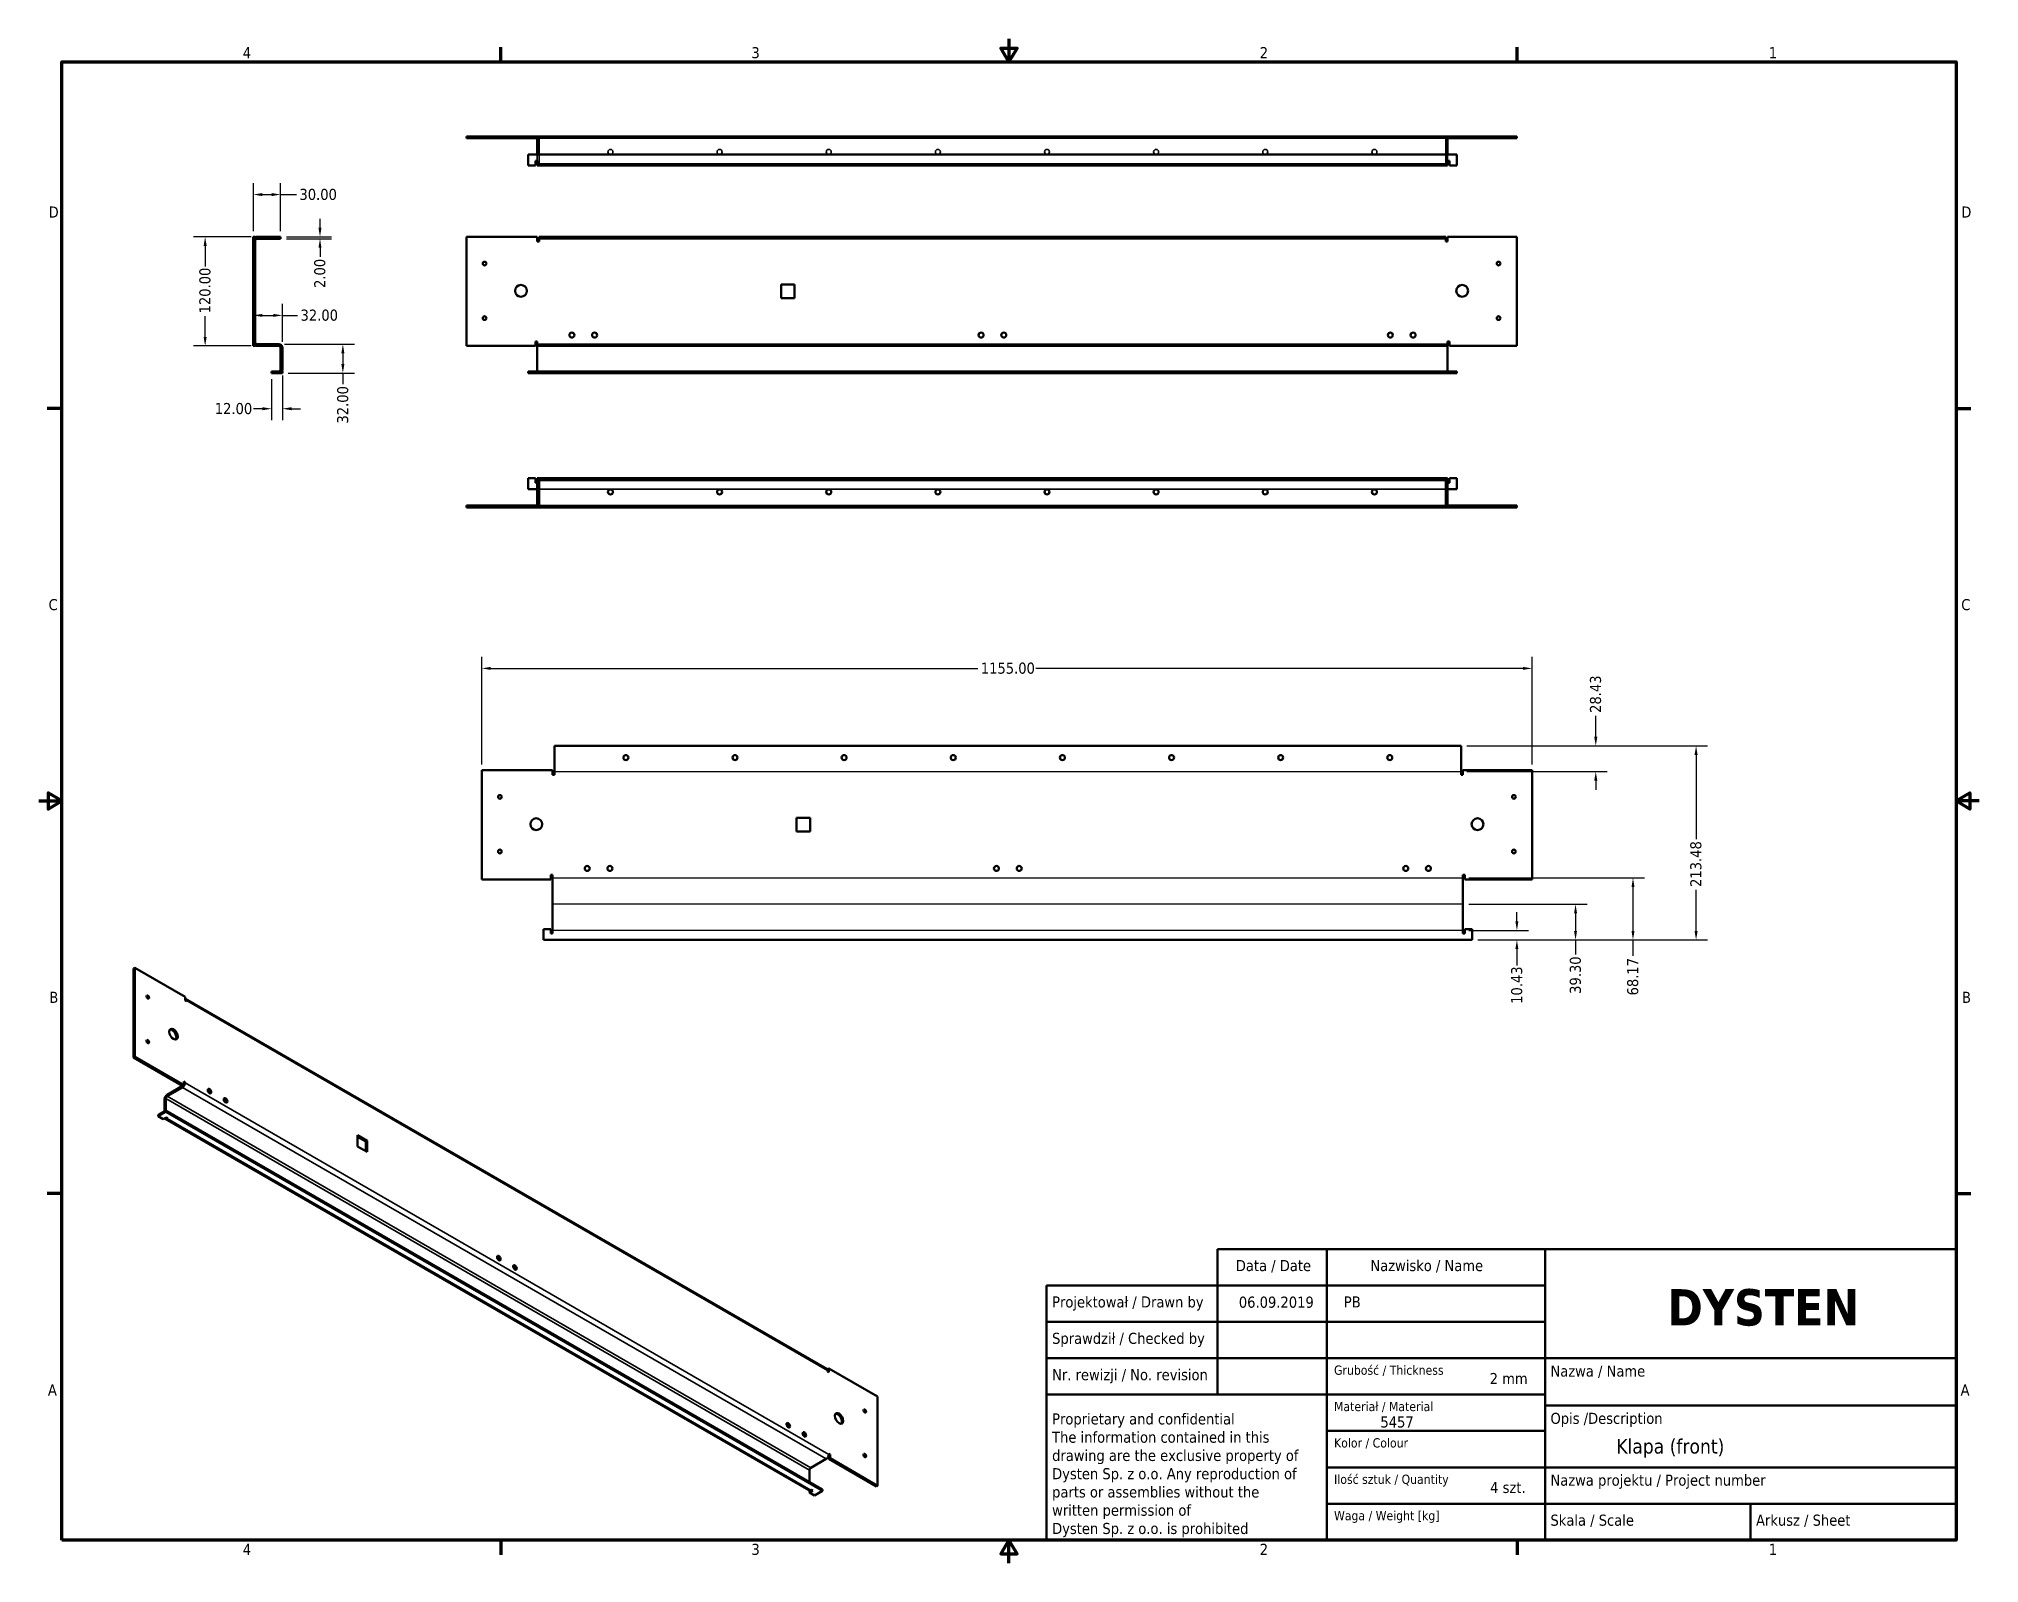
# Model space of a CAD drawing. Header units: millimetres. Extents: x 51 to 2184, y 25 to 1702.
import ezdxf
from ezdxf.enums import TextEntityAlignment as Align

# ---------------------------------------------------------------- set-up
doc = ezdxf.new("R2010")
doc.units = ezdxf.units.MM
doc.header["$LTSCALE"] = 4
for name, color, linetype, lineweight in [('Linia środkowa zgięcia (ANSI)', 7, 'Continuous', 25), ('Obramowanie (ANSI)', 7, 'Continuous', 70), ('Tytuł (ANSI)', 7, 'Continuous', 50), ('Ukryty (ANSI)', 7, 'Continuous', 35), ('Widoczne (ANSI)', 7, 'Continuous', 50), ('Widoczne wąskie (ANSI)', 7, 'Continuous', 35), ('Wymiar (ANSI)', 7, 'Continuous', 25)]:
    doc.layers.add(name, color=color, linetype=linetype, lineweight=lineweight)
doc.styles.add('Styl tekstu42', font='tahoma.ttf')
doc.styles.add('Tekst notatki (ANSI)', font='tahoma.ttf')
doc.dimstyles.new('Domyślne - mm (ANSI)', dxfattribs={"dimscale": 4, "dimtxt": 3.048, "dimasz": 2.5, "dimexe": 3.175, "dimexo": 1.6002, "dimgap": 0.8, "dimtad": 0, "dimtoh": 1, "dimrnd": 1e-08, "dimzin": 4, "dimdsep": 46, "dimtxsty": 'Tekst notatki (ANSI)', "dimcen": 0.09, "dimdle": 10, "dimclrd": 256, "dimclre": 256, "dimclrt": 256, "dimadec": 1, "dimazin": 1, "dimtfac": 1, "dimtofl": 0, "dimtmove": 0, "dimatfit": 3, "dimfxl": 1, "dimtolj": 1, "dimtzin": 4, "dimlwd": -1, "dimlwe": -1, "dimarcsym": 0})

# ---------------------------------------------------------------- blocks, each defined once
blk = doc.blocks.new('Ramki Default Border')
at = {"layer": 'Obramowanie (ANSI)'}
for p, q in [((139.7, 419.1), (139.7, 423.16)), ((419.1, 419.1), (419.1, 423.16)), ((19.05, 323.85), (14.99, 323.85)), ((539.75, 323.85), (543.81, 323.85)), ((19.05, 107.95), (14.99, 107.95)), ((539.75, 107.95), (543.81, 107.95)), ((139.7, 12.7), (139.7, 8.64)), ((419.1, 12.7), (419.1, 8.64))]:
    blk.add_line(p, q, dxfattribs=at)
at = {"layer": 'Obramowanie (ANSI)', "flags": 128}
for points in [[(279.4, 425.45), (279.4, 419.1), (277.2, 422.91), (281.6, 422.91), (279.4, 419.1)], [(19.05, 12.7), (19.05, 419.1), (539.75, 419.1), (539.75, 12.7), (19.05, 12.7)], [(12.7, 215.9), (19.05, 215.9), (15.24, 218.1), (15.24, 213.7), (19.05, 215.9)], [(546.1, 215.9), (539.75, 215.9), (543.56, 218.1), (543.56, 213.7), (539.75, 215.9)], [(279.4, 6.35), (279.4, 12.7), (277.2, 8.89), (281.6, 8.89), (279.4, 12.7)]]:
    blk.add_lwpolyline(points, dxfattribs=at)
at = {"layer": 'Obramowanie (ANSI)', "char_height": 3.05, "attachment_point": 7, "style": 'Tekst notatki (ANSI)'}
for s, insert in [('4', (68.79, 420.12)), ('3', (208.6, 420.05)), ('2', (348.33, 420.12)), ('1', (488.26, 420.12)), ('D', (15.39, 376.3)), ('D', (541.17, 376.3)), ('C', (15.39, 268.3)), ('C', (541.17, 268.3)), ('B', (15.58, 160.4)), ('B', (541.36, 160.4)), ('A', (15.21, 52.45)), ('A', (540.99, 52.45)), ('4', (68.79, 8.64)), ('3', (208.6, 8.57)), ('2', (348.33, 8.64)), ('1', (488.26, 8.64))]:
    blk.add_mtext(s, dxfattribs=dict(at, insert=insert))
blk = doc.blocks.new('Tabelki rysunkowe Tabelka new')
at = {"layer": 'Tytuł (ANSI)'}
for p, q in [((529, 115), (326, 115)), ((326, 115), (326, 109)), ((356, 115), (356, 35)), ((416, 115), (416, 35)), ((529, 115), (529, 35)), ((326, 109), (326, 75)), ((279, 35), (279, 105)), ((279, 105), (356, 105)), ((356, 105), (416, 105)), ((356, 95), (279, 95)), ((356, 95), (416, 95)), ((356, 85), (279, 85)), ((356, 85), (416, 85)), ((416, 85), (529, 85)), ((356, 75), (279, 75)), ((356, 75), (416, 75)), ((416, 72), (529, 72)), ((356, 65), (416, 65)), ((356, 55), (416, 55)), ((416, 55), (529, 55)), ((356, 45), (416, 45)), ((416, 45), (529, 45)), ((472.5, 45), (472.5, 35)), ((529, 35), (279, 35))]:
    blk.add_line(p, q, dxfattribs=at)
at = {"layer": 'Tytuł (ANSI)', "style": 'Tekst notatki (ANSI)'}
for s, insert, char_height, attachment_point in [('Nazwisko / Name', (368, 112), 3.048, 1), ('Data / Date', (331, 112), 3.048, 1), ('Projektował / Drawn by', (280.5, 102), 3.048, 1), ('\\fTahoma|b1|i0;\\H10.0000;DYSTEN', (476, 104), 10, 2), ('Sprawdził / Checked by', (280.5, 92), 3.048, 1), ('Nr. rewizji / No. revision', (280.5, 82), 3.048, 1), ('\\fTahoma|b0|i0;\\H2.5400;Grubość / Thickness', (358, 83), 2.54, 1), ('Nazwa / Name', (417.5, 83), 3.048, 1), ('\\fTahoma|b0|i0;\\H2.5400;Materiał / Material', (358, 73), 2.54, 1), ('Opis /Description ', (417.5, 70), 3.048, 1), ('\\fTahoma|b0|i0;\\H2.5400;Kolor / Colour', (358, 63), 2.54, 1), ('\\fTahoma|b0|i0;\\H2.5400;Ilość sztuk / Quantity', (358, 53), 2.54, 1), ('Nazwa projektu / Project number', (417.5, 53), 3.048, 1), ('\\fTahoma|b0|i0;\\H2.5400;Waga / Weight [kg]', (358, 43), 2.54, 1), ('Skala / Scale', (417.5, 42), 3.048, 1), ('Arkusz / Sheet', (474, 42), 3.048, 1)]:
    blk.add_mtext(s, dxfattribs=dict(at, insert=insert, char_height=char_height, attachment_point=attachment_point))
at = {"layer": 'Tytuł (ANSI)', "insert": (280.5, 69.84), "char_height": 3.048, "attachment_point": 1, "line_spacing_factor": 0.987884, "style": 'Tekst notatki (ANSI)'}
blk.add_mtext('Proprietary and confidential\\PThe information contained in this\\Pdrawing are the exclusive property of\\PDysten Sp. z o.o. Any reproduction of\\Pparts or assemblies without the\\Pwritten permission of\\PDysten Sp. z o.o. is prohibited', dxfattribs=at)
at = {"layer": 'Tytuł (ANSI)'}
for tag, p, height, style in [('Data_001', (331.83, 98.89), 3.05, 'Tekst notatki (ANSI)'), ('Projektował_001', (360.69, 98.95), 3.05, 'Tekst notatki (ANSI)'), ('Grubość_materiału_001', (400.78, 77.89), 3.05, 'Tekst notatki (ANSI)'), ('Materiał_001', (370.75, 65.95), 3.05, 'Tekst notatki (ANSI)'), ('Nazwa_części_001', (435.59, 58.79), 4, 'Styl tekstu42'), ('Ilość_sztuk_001', (400.92, 47.95), 3.05, 'Tekst notatki (ANSI)')]:
    blk.add_attdef(tag, p, '', height=height, dxfattribs=dict(at, style=style))
at = {"layer": 'Tytuł (ANSI)', "style": 'Tekst notatki (ANSI)'}
for tag, p in [('kiedy_sprawdził', (332, 92)), ('Kto_zatwierdził', (361, 92)), ('Nr_części', (465.47, 80.14)), ('RAL', (395.29, 61)), ('Nr_projektu', (499.73, 51)), ('Waga', (401, 41))]:
    blk.add_attdef(tag, text='', height=3.05, dxfattribs=at).set_placement(p, align=Align.TOP_LEFT)
blk = doc.blocks.new('*D5')
at = {"layer": 'Defpoints', "color": 0, "transparency": 16777216}
for p in [(286.7, 1530.5), (286.7, 1484), (316.7, 1484)]:
    blk.add_point(p, dxfattribs=at)
at = {"layer": 'Wymiar (ANSI)', "transparency": 16777216}
for p, q in [((286.7, 1490.4), (286.7, 1543.2)), ((316.7, 1490.4), (316.7, 1543.2)), ((296.7, 1530.5), (306.7, 1530.5)), ((316.7, 1530.5), (334.2, 1530.5))]:
    blk.add_line(p, q, dxfattribs=at)
for points in [[(296.7, 1532.2), (296.7, 1528.8), (286.7, 1530.5)], [(306.7, 1532.2), (306.7, 1528.8), (316.7, 1530.5)]]:
    blk.add_solid(points, dxfattribs=at)
at = {"layer": 'Wymiar (ANSI)', "transparency": 16777216, "insert": (337.4, 1536.8), "char_height": 12.19, "attachment_point": 1, "style": 'Tekst notatki (ANSI)'}
blk.add_mtext('\\A1;30.00', dxfattribs=at)
blk = doc.blocks.new('*D6')
at = {"layer": 'Defpoints', "color": 0, "transparency": 16777216}
for p in [(290.7, 1484), (233.7, 1364), (290.7, 1364)]:
    blk.add_point(p, dxfattribs=at)
at = {"layer": 'Wymiar (ANSI)', "transparency": 16777216}
for p, q in [((284.3, 1484), (221, 1484)), ((233.7, 1474), (233.7, 1451.3)), ((233.7, 1374), (233.7, 1396.6)), ((284.3, 1364), (221, 1364))]:
    blk.add_line(p, q, dxfattribs=at)
for points in [[(232, 1474), (235.4, 1474), (233.7, 1484)], [(232, 1374), (235.4, 1374), (233.7, 1364)]]:
    blk.add_solid(points, dxfattribs=at)
at = {"layer": 'Wymiar (ANSI)', "transparency": 16777216, "insert": (227.3, 1399.8), "char_height": 12.19, "attachment_point": 1, "rotation": 90, "style": 'Tekst notatki (ANSI)'}
blk.add_mtext('\\A1;120.00', dxfattribs=at)
blk = doc.blocks.new('*D7')
at = {"layer": 'Defpoints', "color": 0, "transparency": 16777216}
for p in [(286.7, 1409.5), (286.7, 1397.6), (318.7, 1362)]:
    blk.add_point(p, dxfattribs=at)
at = {"layer": 'Wymiar (ANSI)', "transparency": 16777216}
for p, q in [((318.7, 1368.4), (318.7, 1410.3)), ((296.7, 1397.6), (308.7, 1397.6)), ((318.7, 1397.6), (335.4, 1397.6))]:
    blk.add_line(p, q, dxfattribs=at)
for points in [[(296.7, 1399.3), (296.7, 1396), (286.7, 1397.6)], [(308.7, 1399.3), (308.7, 1396), (318.7, 1397.6)]]:
    blk.add_solid(points, dxfattribs=at)
at = {"layer": 'Wymiar (ANSI)', "transparency": 16777216, "insert": (338.6, 1404), "char_height": 12.19, "attachment_point": 1, "style": 'Tekst notatki (ANSI)'}
blk.add_mtext('\\A1;32.00', dxfattribs=at)
blk = doc.blocks.new('*D8')
at = {"layer": 'Defpoints', "color": 0, "transparency": 16777216}
for p in [(314.7, 1366), (318.7, 1334), (385.1, 1334)]:
    blk.add_point(p, dxfattribs=at)
at = {"layer": 'Wymiar (ANSI)', "transparency": 16777216}
for p, q in [((321.1, 1366), (397.8, 1366)), ((385.1, 1356), (385.1, 1344)), ((325.1, 1334), (397.8, 1334)), ((385.1, 1334), (385.1, 1322.1))]:
    blk.add_line(p, q, dxfattribs=at)
for points in [[(383.5, 1356), (386.8, 1356), (385.1, 1366)], [(383.5, 1344), (386.8, 1344), (385.1, 1334)]]:
    blk.add_solid(points, dxfattribs=at)
at = {"layer": 'Wymiar (ANSI)', "transparency": 16777216, "insert": (378.8, 1278.7), "char_height": 12.19, "attachment_point": 1, "rotation": 90, "style": 'Tekst notatki (ANSI)'}
blk.add_mtext('\\A1;32.00', dxfattribs=at)
blk = doc.blocks.new('*D9')
at = {"layer": 'Defpoints', "color": 0, "transparency": 16777216}
for p in [(306.7, 1334), (318.7, 1338), (306.7, 1295)]:
    blk.add_point(p, dxfattribs=at)
at = {"layer": 'Wymiar (ANSI)', "transparency": 16777216}
for p, q in [((306.7, 1327.6), (306.7, 1282.3)), ((318.7, 1331.6), (318.7, 1282.3)), ((296.7, 1295), (286.7, 1295)), ((328.7, 1295), (338.7, 1295))]:
    blk.add_line(p, q, dxfattribs=at)
for points in [[(296.7, 1296.7), (296.7, 1293.3), (306.7, 1295)], [(328.7, 1296.7), (328.7, 1293.3), (318.7, 1295)]]:
    blk.add_solid(points, dxfattribs=at)
at = {"layer": 'Wymiar (ANSI)', "transparency": 16777216, "insert": (244.3, 1301.3), "char_height": 12.19, "attachment_point": 1, "style": 'Tekst notatki (ANSI)'}
blk.add_mtext('\\A1;12.00', dxfattribs=at)
blk = doc.blocks.new('*D10')
at = {"layer": 'Defpoints', "color": 0, "transparency": 16777216}
for p in [(316.7, 1484), (316.7, 1482), (360, 1484)]:
    blk.add_point(p, dxfattribs=at)
at = {"layer": 'Wymiar (ANSI)', "transparency": 16777216}
for p, q in [((360, 1494), (360, 1504)), ((323.1, 1484), (372.7, 1484)), ((323.1, 1482), (372.7, 1482)), ((360, 1472), (360, 1462))]:
    blk.add_line(p, q, dxfattribs=at)
for points in [[(358.3, 1494), (361.6, 1494), (360, 1484)], [(358.3, 1472), (361.6, 1472), (360, 1482)]]:
    blk.add_solid(points, dxfattribs=at)
at = {"layer": 'Wymiar (ANSI)', "transparency": 16777216, "insert": (353.6, 1427.8), "char_height": 12.19, "attachment_point": 1, "rotation": 90, "style": 'Tekst notatki (ANSI)'}
blk.add_mtext('\\A1;2.00', dxfattribs=at)
blk = doc.blocks.new('*D11')
at = {"layer": 'Defpoints', "color": 0, "transparency": 16777216}
for p in [(1614.8, 924.3), (1873.1, 924.3), (1626.8, 710.8)]:
    blk.add_point(p, dxfattribs=at)
at = {"layer": 'Wymiar (ANSI)', "transparency": 16777216}
for p, q in [((1621.2, 924.3), (1885.8, 924.3)), ((1873.1, 914.3), (1873.1, 821.6)), ((1873.1, 720.8), (1873.1, 765.9)), ((1633.2, 710.8), (1885.8, 710.8))]:
    blk.add_line(p, q, dxfattribs=at)
for points in [[(1871.4, 914.3), (1874.8, 914.3), (1873.1, 924.3)], [(1871.4, 720.8), (1874.8, 720.8), (1873.1, 710.8)]]:
    blk.add_solid(points, dxfattribs=at)
at = {"layer": 'Wymiar (ANSI)', "transparency": 16777216, "insert": (1866.7, 769.1), "char_height": 12.19, "attachment_point": 1, "rotation": 90, "style": 'Tekst notatki (ANSI)'}
blk.add_mtext('\\A1;213.48', dxfattribs=at)
blk = doc.blocks.new('*D12')
at = {"layer": 'Defpoints', "color": 0, "transparency": 16777216}
for p in [(537.8, 1009.4), (537.8, 897.4), (1692.8, 897.4)]:
    blk.add_point(p, dxfattribs=at)
at = {"layer": 'Wymiar (ANSI)', "transparency": 16777216}
for p, q in [((537.8, 903.8), (537.8, 1022.1)), ((547.8, 1009.4), (1083.4, 1009.4)), ((1682.8, 1009.4), (1147.2, 1009.4)), ((1692.8, 903.8), (1692.8, 1022.1))]:
    blk.add_line(p, q, dxfattribs=at)
for points in [[(547.8, 1011.1), (547.8, 1007.8), (537.8, 1009.4)], [(1682.8, 1011.1), (1682.8, 1007.8), (1692.8, 1009.4)]]:
    blk.add_solid(points, dxfattribs=at)
at = {"layer": 'Wymiar (ANSI)', "transparency": 16777216, "insert": (1086.6, 1015.8), "char_height": 12.192, "attachment_point": 1, "style": 'Tekst notatki (ANSI)'}
blk.add_mtext('\\A1;1155.00', dxfattribs=at)
blk = doc.blocks.new('*D13')
at = {"layer": 'Defpoints', "color": 0, "transparency": 16777216}
for p in [(1614.8, 924.3), (1762.8, 924.3), (1614.8, 895.9)]:
    blk.add_point(p, dxfattribs=at)
at = {"layer": 'Wymiar (ANSI)', "transparency": 16777216}
for p, q in [((1762.8, 934.3), (1762.8, 957.3)), ((1621.2, 924.3), (1775.5, 924.3)), ((1621.2, 895.9), (1775.5, 895.9)), ((1762.8, 885.9), (1762.8, 875.9))]:
    blk.add_line(p, q, dxfattribs=at)
for points in [[(1761.1, 934.3), (1764.5, 934.3), (1762.8, 924.3)], [(1761.1, 885.9), (1764.5, 885.9), (1762.8, 895.9)]]:
    blk.add_solid(points, dxfattribs=at)
at = {"layer": 'Wymiar (ANSI)', "transparency": 16777216, "insert": (1756.4, 960.5), "char_height": 12.19, "attachment_point": 1, "rotation": 90, "style": 'Tekst notatki (ANSI)'}
blk.add_mtext('\\A1;28.43', dxfattribs=at)
blk = doc.blocks.new('*D14')
at = {"layer": 'Defpoints', "color": 0, "transparency": 16777216}
for p in [(1616.8, 721.2), (1626.8, 710.8), (1676.1, 721.2)]:
    blk.add_point(p, dxfattribs=at)
at = {"layer": 'Wymiar (ANSI)', "transparency": 16777216}
for p, q in [((1676.1, 731.2), (1676.1, 741.2)), ((1623.2, 721.2), (1688.8, 721.2)), ((1633.2, 710.8), (1688.8, 710.8)), ((1676.1, 700.8), (1676.1, 682.6))]:
    blk.add_line(p, q, dxfattribs=at)
for points in [[(1674.4, 731.2), (1677.7, 731.2), (1676.1, 721.2)], [(1674.4, 700.8), (1677.7, 700.8), (1676.1, 710.8)]]:
    blk.add_solid(points, dxfattribs=at)
at = {"layer": 'Wymiar (ANSI)', "transparency": 16777216, "insert": (1669.7, 640.5), "char_height": 12.19, "attachment_point": 1, "rotation": 90, "style": 'Tekst notatki (ANSI)'}
blk.add_mtext('\\A1;10.43', dxfattribs=at)
blk = doc.blocks.new('*D15')
at = {"layer": 'Defpoints', "color": 0, "transparency": 16777216}
for p in [(1616.8, 750.1), (1740.6, 750.1), (1626.8, 710.8)]:
    blk.add_point(p, dxfattribs=at)
at = {"layer": 'Wymiar (ANSI)', "transparency": 16777216}
for p, q in [((1623.2, 750.1), (1753.3, 750.1)), ((1740.6, 740.1), (1740.6, 720.8)), ((1633.2, 710.8), (1753.3, 710.8)), ((1740.6, 710.8), (1740.6, 694.9))]:
    blk.add_line(p, q, dxfattribs=at)
for points in [[(1738.9, 740.1), (1742.2, 740.1), (1740.6, 750.1)], [(1738.9, 720.8), (1742.2, 720.8), (1740.6, 710.8)]]:
    blk.add_solid(points, dxfattribs=at)
at = {"layer": 'Wymiar (ANSI)', "transparency": 16777216, "insert": (1734.2, 651.5), "char_height": 12.19, "attachment_point": 1, "rotation": 90, "style": 'Tekst notatki (ANSI)'}
blk.add_mtext('\\A1;39.30', dxfattribs=at)
blk = doc.blocks.new('*D16')
at = {"layer": 'Defpoints', "color": 0, "transparency": 16777216}
for p in [(1616.8, 779), (1803.7, 779), (1626.8, 710.8)]:
    blk.add_point(p, dxfattribs=at)
at = {"layer": 'Wymiar (ANSI)', "transparency": 16777216}
for p, q in [((1623.2, 779), (1816.4, 779)), ((1803.7, 769), (1803.7, 720.8)), ((1633.2, 710.8), (1816.4, 710.8)), ((1803.7, 710.8), (1803.7, 693.4))]:
    blk.add_line(p, q, dxfattribs=at)
for points in [[(1802.1, 769), (1805.4, 769), (1803.7, 779)], [(1802.1, 720.8), (1805.4, 720.8), (1803.7, 710.8)]]:
    blk.add_solid(points, dxfattribs=at)
at = {"layer": 'Wymiar (ANSI)', "transparency": 16777216, "insert": (1797.3, 649.8), "char_height": 12.19, "attachment_point": 1, "rotation": 90, "style": 'Tekst notatki (ANSI)'}
blk.add_mtext('\\A1;68.17', dxfattribs=at)

msp = doc.modelspace()

# ---------------------------------------------------------------- linework, layer by layer
at = {"layer": 'Linia środkowa zgięcia (ANSI)'}
for p, q in [((1614.798, 895.857), (617.798, 895.857)), ((615.798, 778.988), (1616.798, 778.988)), ((1616.798, 750.118), (615.798, 750.118)), ((1616.798, 721.249), (615.798, 721.249))]:
    msp.add_line(p, q, dxfattribs=at)
at = {"layer": 'Ukryty (ANSI)'}
for p, q in [((538.861, 1592.437), (538.861, 1594.437)), ((542.961, 1592.437), (542.961, 1594.437)), ((574.411, 1592.437), (574.411, 1594.437)), ((587.411, 1592.437), (587.411, 1594.437)), ((1599.911, 1592.437), (598.911, 1592.437)), ((600.911, 1592.437), (600.911, 1594.437)), ((600.911, 1592.437), (600.911, 1590.437)), ((600.911, 1564.437), (600.911, 1590.437)), ((634.161, 1592.437), (634.161, 1594.437)), ((639.661, 1592.437), (639.661, 1594.437)), ((659.161, 1592.437), (659.161, 1594.437)), ((664.661, 1592.437), (664.661, 1594.437)), ((866.911, 1594.437), (866.911, 1592.437)), ((881.911, 1594.437), (881.911, 1592.437)), ((1084.161, 1592.437), (1084.161, 1594.437)), ((1089.661, 1592.437), (1089.661, 1594.437)), ((1109.161, 1592.437), (1109.161, 1594.437)), ((1114.661, 1592.437), (1114.661, 1594.437)), ((1534.161, 1592.437), (1534.161, 1594.437)), ((1539.661, 1592.437), (1539.661, 1594.437)), ((1559.161, 1592.437), (1559.161, 1594.437)), ((1564.661, 1592.437), (1564.661, 1594.437)), ((1597.911, 1592.437), (1597.911, 1594.437)), ((1597.911, 1592.437), (1597.911, 1590.437)), ((1597.911, 1590.437), (1597.911, 1564.437)), ((1609.411, 1592.437), (1609.411, 1594.437)), ((1622.411, 1592.437), (1622.411, 1594.437)), ((1653.861, 1592.437), (1653.861, 1594.437)), ((1657.961, 1592.437), (1657.961, 1594.437)), ((598.911, 1574.437), (598.911, 1567.437)), ((598.911, 1564.437), (1599.911, 1564.437)), ((1599.911, 1567.437), (1599.911, 1574.437)), ((288.676, 1478.987), (286.676, 1478.987)), ((300.926, 1481.987), (300.926, 1483.987)), ((306.426, 1481.987), (306.426, 1483.987)), ((1597.911, 1481.987), (600.911, 1481.987)), ((676.661, 1481.987), (676.661, 1483.987)), ((682.161, 1481.987), (682.161, 1483.987)), ((796.661, 1481.987), (796.661, 1483.987)), ((802.161, 1481.987), (802.161, 1483.987)), ((916.661, 1481.987), (916.661, 1483.987)), ((922.161, 1481.987), (922.161, 1483.987)), ((1036.661, 1481.987), (1036.661, 1483.987)), ((1042.161, 1481.987), (1042.161, 1483.987)), ((1156.661, 1481.987), (1156.661, 1483.987)), ((1162.161, 1481.987), (1162.161, 1483.987)), ((1276.661, 1481.987), (1276.661, 1483.987)), ((1282.161, 1481.987), (1282.161, 1483.987)), ((1396.661, 1481.987), (1396.661, 1483.987)), ((1402.161, 1481.987), (1402.161, 1483.987)), ((1516.661, 1481.987), (1516.661, 1483.987)), ((1522.161, 1481.987), (1522.161, 1483.987)), ((288.676, 1456.687), (286.676, 1456.687)), ((288.676, 1452.587), (286.676, 1452.587)), ((286.676, 1431.487), (288.676, 1431.487)), ((288.676, 1431.137), (286.676, 1431.137)), ((288.676, 1418.137), (286.676, 1418.137)), ((286.676, 1416.487), (288.676, 1416.487)), ((288.676, 1396.687), (286.676, 1396.687)), ((288.676, 1392.587), (286.676, 1392.587)), ((288.676, 1378.737), (286.676, 1378.737)), ((288.676, 1373.237), (286.676, 1373.237)), ((288.676, 1368.987), (286.676, 1368.987)), ((598.911, 1365.987), (1599.911, 1365.987)), ((313.676, 1333.987), (313.676, 1335.987)), ((596.911, 1333.987), (596.911, 1335.987)), ((598.911, 1333.987), (598.911, 1335.987)), ((1599.911, 1333.987), (1599.911, 1335.987)), ((1601.911, 1333.987), (1601.911, 1335.987)), ((600.911, 1216.493), (598.911, 1216.493)), ((1599.911, 1216.493), (1597.911, 1216.493)), ((1599.911, 1206.493), (598.911, 1206.493)), ((538.861, 1188.493), (538.861, 1186.493)), ((542.961, 1188.493), (542.961, 1186.493)), ((574.411, 1188.493), (574.411, 1186.493)), ((587.411, 1188.493), (587.411, 1186.493)), ((596.911, 1188.493), (596.911, 1186.493)), ((600.911, 1188.493), (1597.911, 1188.493)), ((634.161, 1188.493), (634.161, 1186.493)), ((639.661, 1188.493), (639.661, 1186.493)), ((659.161, 1188.493), (659.161, 1186.493)), ((664.661, 1188.493), (664.661, 1186.493)), ((866.911, 1186.493), (866.911, 1188.493)), ((881.911, 1186.493), (881.911, 1188.493)), ((1084.161, 1188.493), (1084.161, 1186.493)), ((1089.661, 1188.493), (1089.661, 1186.493)), ((1109.161, 1188.493), (1109.161, 1186.493)), ((1114.661, 1188.493), (1114.661, 1186.493)), ((1534.161, 1188.493), (1534.161, 1186.493)), ((1539.661, 1188.493), (1539.661, 1186.493)), ((1559.161, 1188.493), (1559.161, 1186.493)), ((1564.661, 1188.493), (1564.661, 1186.493)), ((1601.911, 1188.493), (1601.911, 1186.493)), ((1609.411, 1188.493), (1609.411, 1186.493)), ((1622.411, 1188.493), (1622.411, 1186.493)), ((1653.861, 1188.493), (1653.861, 1186.493)), ((1657.961, 1188.493), (1657.961, 1186.493))]:
    msp.add_line(p, q, dxfattribs=at)
for centre in [(679.411, 1577.437), (799.411, 1577.437), (919.411, 1577.437), (1039.411, 1577.437), (1159.411, 1577.437), (1279.411, 1577.437), (1399.411, 1577.437), (1519.411, 1577.437)]:
    msp.add_circle(centre, 2.75, dxfattribs=at)
for centre, start, end in [((290.676, 1479.987), 120, 180), ((290.676, 1367.987), 180, 240), ((314.676, 1337.987), 270, 330)]:
    msp.add_arc(centre, 4, start, end, dxfattribs=at)
at = {"layer": 'Widoczne (ANSI)'}
for p, q in [((520.911, 1594.437), (520.911, 1592.437)), ((520.911, 1594.437), (596.911, 1594.437)), ((596.911, 1592.437), (520.911, 1592.437)), ((596.911, 1592.437), (596.911, 1594.437)), ((596.911, 1594.437), (598.911, 1594.437)), ((598.911, 1592.437), (596.911, 1592.437)), ((598.911, 1590.437), (598.911, 1594.437)), ((598.911, 1594.437), (1599.911, 1594.437)), ((598.911, 1590.437), (598.911, 1574.437)), ((1599.911, 1590.437), (1599.911, 1594.437)), ((1599.911, 1594.437), (1601.911, 1594.437)), ((1601.911, 1592.437), (1599.911, 1592.437)), ((1599.911, 1574.437), (1599.911, 1590.437)), ((1601.911, 1594.437), (1601.911, 1592.437)), ((1675.911, 1594.437), (1601.911, 1594.437)), ((1675.911, 1592.437), (1601.911, 1592.437)), ((1675.911, 1594.437), (1675.911, 1592.437)), ((1609.911, 1574.437), (588.911, 1574.437)), ((588.911, 1574.437), (588.911, 1562.437)), ((588.911, 1562.437), (596.911, 1562.437)), ((596.911, 1567.437), (598.911, 1567.437)), ((596.911, 1562.437), (596.911, 1567.437)), ((598.911, 1567.437), (598.911, 1566.437)), ((598.911, 1566.437), (598.911, 1562.437)), ((1599.911, 1562.437), (598.911, 1562.437)), ((1599.911, 1567.437), (1601.911, 1567.437)), ((1599.911, 1566.437), (1599.911, 1567.437)), ((1599.911, 1566.437), (1599.911, 1562.437)), ((1601.911, 1567.437), (1601.911, 1562.437)), ((1601.911, 1562.437), (1609.911, 1562.437)), ((1609.911, 1562.437), (1609.911, 1574.437)), ((286.676, 1483.987), (288.676, 1483.987)), ((286.676, 1363.987), (286.676, 1483.987)), ((288.676, 1363.987), (288.676, 1483.987)), ((290.676, 1483.987), (316.676, 1483.987)), ((290.676, 1481.987), (316.676, 1481.987)), ((316.676, 1483.987), (316.676, 1481.987)), ((520.911, 1483.987), (520.911, 1363.987)), ((520.911, 1483.987), (598.911, 1483.987)), ((598.911, 1478.987), (598.911, 1483.987)), ((600.911, 1478.987), (598.911, 1478.987)), ((600.911, 1483.987), (1597.911, 1483.987)), ((600.911, 1483.987), (600.911, 1479.987)), ((600.911, 1479.987), (600.911, 1478.987)), ((1597.911, 1483.987), (1597.911, 1479.987)), ((1597.911, 1478.987), (1597.911, 1479.987)), ((1599.911, 1478.987), (1597.911, 1478.987)), ((1675.911, 1483.987), (1599.911, 1483.987)), ((1599.911, 1483.987), (1599.911, 1478.987)), ((1675.911, 1363.987), (1675.911, 1483.987)), ((866.911, 1416.487), (866.911, 1431.487)), ((866.911, 1431.487), (881.911, 1431.487)), ((881.911, 1431.487), (881.911, 1416.487)), ((881.911, 1416.487), (866.911, 1416.487)), ((314.676, 1365.987), (290.676, 1365.987)), ((596.911, 1363.987), (596.911, 1368.987)), ((596.911, 1368.987), (598.911, 1368.987)), ((598.911, 1368.987), (598.911, 1367.987)), ((598.911, 1363.987), (598.911, 1367.987)), ((1599.911, 1367.987), (1599.911, 1368.987)), ((1599.911, 1368.987), (1601.911, 1368.987)), ((1599.911, 1363.987), (1599.911, 1367.987)), ((1601.911, 1368.987), (1601.911, 1363.987)), ((286.676, 1363.987), (288.676, 1363.987)), ((314.676, 1363.987), (290.676, 1363.987)), ((316.676, 1361.987), (316.676, 1337.987)), ((318.676, 1361.987), (318.676, 1337.987)), ((520.911, 1363.987), (596.911, 1363.987)), ((1599.911, 1363.987), (598.911, 1363.987)), ((598.911, 1363.987), (598.911, 1361.987)), ((598.911, 1337.987), (598.911, 1361.987)), ((1599.911, 1363.987), (1599.911, 1361.987)), ((1599.911, 1361.987), (1599.911, 1337.987)), ((1675.911, 1363.987), (1601.911, 1363.987)), ((318.676, 1335.987), (306.676, 1335.987)), ((306.676, 1333.987), (306.676, 1335.987)), ((318.676, 1333.987), (306.676, 1333.987)), ((318.676, 1333.987), (318.676, 1335.987)), ((1609.911, 1335.987), (588.911, 1335.987)), ((588.911, 1333.987), (588.911, 1335.987)), ((1609.911, 1333.987), (588.911, 1333.987)), ((598.911, 1337.987), (598.911, 1335.987)), ((1599.911, 1337.987), (1599.911, 1335.987)), ((1609.911, 1333.987), (1609.911, 1335.987)), ((588.911, 1218.493), (596.911, 1218.493)), ((588.911, 1206.493), (588.911, 1218.493)), ((596.911, 1213.493), (596.911, 1218.493)), ((598.911, 1218.493), (1599.911, 1218.493)), ((598.911, 1218.493), (598.911, 1214.493)), ((1597.911, 1216.493), (600.911, 1216.493)), ((600.911, 1216.493), (600.911, 1190.493)), ((1597.911, 1190.493), (1597.911, 1216.493)), ((1599.911, 1218.493), (1599.911, 1214.493)), ((1601.911, 1218.493), (1601.911, 1213.493)), ((1601.911, 1218.493), (1609.911, 1218.493)), ((1609.911, 1218.493), (1609.911, 1206.493)), ((598.911, 1206.493), (588.911, 1206.493)), ((598.911, 1213.493), (596.911, 1213.493)), ((598.911, 1190.493), (598.911, 1214.493)), ((1599.911, 1214.493), (1599.911, 1190.493)), ((1601.911, 1213.493), (1599.911, 1213.493)), ((1609.911, 1206.493), (1599.911, 1206.493)), ((520.911, 1186.493), (520.911, 1188.493)), ((520.911, 1188.493), (598.911, 1188.493)), ((520.911, 1186.493), (598.911, 1186.493)), ((598.911, 1188.493), (598.911, 1190.493)), ((598.911, 1188.493), (600.911, 1188.493)), ((598.911, 1186.493), (598.911, 1188.493)), ((600.911, 1186.493), (598.911, 1186.493)), ((600.911, 1190.493), (600.911, 1186.493)), ((1597.911, 1186.493), (600.911, 1186.493)), ((1597.911, 1190.493), (1597.911, 1186.493)), ((1597.911, 1188.493), (1599.911, 1188.493)), ((1599.911, 1186.493), (1597.911, 1186.493)), ((1599.911, 1188.493), (1599.911, 1190.493)), ((1599.911, 1188.493), (1675.911, 1188.493)), ((1599.911, 1188.493), (1599.911, 1186.493)), ((1675.911, 1186.493), (1599.911, 1186.493)), ((1675.911, 1186.493), (1675.911, 1188.493)), ((617.798, 892.423), (617.798, 924.292)), ((617.798, 924.292), (1614.798, 924.292)), ((1614.798, 924.292), (1614.798, 892.423)), ((537.798, 897.423), (615.798, 897.423)), ((537.798, 777.423), (537.798, 897.423)), ((615.798, 897.423), (615.798, 892.423)), ((1616.798, 892.423), (1616.798, 897.423)), ((1616.798, 897.423), (1692.798, 897.423)), ((1692.798, 897.423), (1692.798, 777.423)), ((615.798, 892.423), (617.798, 892.423)), ((1614.798, 892.423), (1616.798, 892.423)), ((883.798, 829.923), (883.798, 844.923)), ((883.798, 844.923), (898.798, 844.923)), ((898.798, 844.923), (898.798, 829.923)), ((898.798, 829.923), (883.798, 829.923)), ((613.798, 777.423), (537.798, 777.423)), ((615.798, 782.423), (613.798, 782.423)), ((613.798, 782.423), (613.798, 777.423)), ((615.798, 717.814), (615.798, 782.423)), ((1618.798, 782.423), (1616.798, 782.423)), ((1616.798, 782.423), (1616.798, 717.814)), ((1618.798, 777.423), (1618.798, 782.423)), ((1692.798, 777.423), (1618.798, 777.423)), ((605.798, 710.814), (605.798, 722.814)), ((605.798, 722.814), (613.798, 722.814)), ((1626.798, 710.814), (605.798, 710.814)), ((613.798, 722.814), (613.798, 717.814)), ((613.798, 717.814), (615.798, 717.814)), ((1616.798, 717.814), (1618.798, 717.814)), ((1618.798, 717.814), (1618.798, 722.814)), ((1618.798, 722.814), (1626.798, 722.814)), ((1626.798, 722.814), (1626.798, 710.814)), ((156.471, 680.147), (155.057, 679.33)), ((155.057, 679.33), (155.057, 581.351)), ((156.471, 680.147), (156.471, 582.167)), ((156.471, 680.147), (211.626, 648.303)), ((211.626, 644.221), (211.626, 648.303)), ((213.04, 643.404), (211.626, 644.221)), ((917.197, 239.028), (212.211, 646.052)), ((213.04, 644.221), (213.04, 643.404)), ((156.471, 582.167), (155.057, 581.351)), ((208.797, 550.324), (155.057, 581.351)), ((156.471, 582.167), (210.211, 551.14)), ((210.211, 551.14), (210.211, 555.223)), ((210.211, 555.223), (211.626, 554.406)), ((188.998, 522.563), (188.998, 535.627)), ((190.412, 523.379), (190.412, 536.443)), ((208.797, 550.324), (191.827, 540.526)), ((208.797, 548.691), (191.827, 538.893)), ((208.797, 550.324), (210.211, 551.14)), ((210.211, 553.59), (211.626, 554.406)), ((211.626, 554.406), (211.626, 553.59)), ((190.412, 523.379), (181.927, 518.48)), ((190.412, 521.746), (181.927, 516.847)), ((181.927, 516.847), (181.927, 518.48)), ((181.927, 516.847), (187.584, 513.581)), ((187.584, 513.581), (191.119, 515.623)), ((897.64, 105.543), (189.827, 514.2)), ((912.368, 106.558), (190.412, 523.379)), ((190.412, 521.746), (190.412, 523.379)), ((912.368, 104.925), (190.412, 521.746)), ((191.119, 515.623), (192.534, 514.806)), ((192.534, 514.806), (191.827, 514.398)), ((401.13, 483.779), (401.13, 496.027)), ((401.13, 496.027), (411.737, 489.903)), ((410.323, 489.086), (401.13, 494.394)), ((411.737, 477.655), (401.13, 483.779)), ((411.737, 489.903), (410.323, 489.086)), ((410.323, 478.472), (410.323, 489.086)), ((411.737, 489.903), (411.737, 477.655)), ((918.025, 238.83), (919.439, 239.647)), ((918.025, 237.197), (918.025, 238.83)), ((918.025, 236.381), (918.025, 237.197)), ((919.439, 235.564), (918.025, 236.381)), ((973.18, 208.62), (919.439, 239.647)), ((919.439, 239.647), (919.439, 235.564)), ((973.18, 110.64), (973.18, 208.62)), ((899.64, 130.236), (916.611, 140.034)), ((919.439, 144.117), (919.367, 144.158)), ((919.439, 144.933), (919.439, 145.75)), ((919.439, 145.75), (920.854, 144.933)), ((919.439, 144.117), (920.854, 144.933)), ((919.439, 140.034), (919.439, 144.117)), ((920.854, 140.851), (919.439, 140.034)), ((971.765, 109.824), (919.439, 140.034)), ((920.854, 144.933), (920.854, 140.851)), ((973.18, 110.64), (920.854, 140.851)), ((898.226, 127.787), (898.226, 114.723)), ((973.18, 110.64), (971.765, 109.824)), ((898.226, 104.925), (899.64, 105.741)), ((901.762, 105.333), (898.226, 103.292)), ((898.226, 103.292), (898.226, 104.925)), ((898.226, 103.292), (903.883, 100.026)), ((899.64, 105.741), (900.348, 106.149)), ((900.348, 106.149), (901.762, 105.333)), ((903.883, 100.026), (912.368, 104.925)), ((912.368, 104.925), (912.368, 106.558))]:
    msp.add_line(p, q, dxfattribs=at)
for centre, radius in [((540.911, 1454.637), 2.05), ((1655.911, 1454.637), 2.05), ((580.911, 1424.637), 6.5), ((1615.911, 1424.637), 6.5), ((540.911, 1394.637), 2.05), ((1655.911, 1394.637), 2.05), ((636.911, 1375.987), 2.75), ((661.911, 1375.987), 2.75), ((1086.911, 1375.987), 2.75), ((1111.911, 1375.987), 2.75), ((1536.911, 1375.987), 2.75), ((1561.911, 1375.987), 2.75), ((679.411, 1203.493), 2.75), ((799.411, 1203.493), 2.75), ((919.411, 1203.493), 2.75), ((1039.411, 1203.493), 2.75), ((1159.411, 1203.493), 2.75), ((1279.411, 1203.493), 2.75), ((1399.411, 1203.493), 2.75), ((1519.411, 1203.493), 2.75), ((696.298, 911.292), 2.75), ((816.298, 911.292), 2.75), ((936.298, 911.292), 2.75), ((1056.298, 911.292), 2.75), ((1176.298, 911.292), 2.75), ((1296.298, 911.292), 2.75), ((1416.298, 911.292), 2.75), ((1536.298, 911.292), 2.75), ((557.798, 868.073), 2.05), ((1672.798, 868.073), 2.05), ((597.798, 838.073), 6.5), ((1632.798, 838.073), 6.5), ((557.798, 808.073), 2.05), ((653.798, 789.423), 2.75), ((678.798, 789.423), 2.75), ((1103.798, 789.423), 2.75), ((1128.798, 789.423), 2.75), ((1553.798, 789.423), 2.75), ((1578.798, 789.423), 2.75), ((1672.798, 808.073), 2.05)]:
    msp.add_circle(centre, radius, dxfattribs=at)
for centre, radius, start, end in [((290.676, 1479.987), 4, 90, 120), ((290.676, 1479.987), 2, 90, 180), ((290.676, 1367.987), 2, 180, 270), ((314.676, 1361.987), 4, 0, 90), ((290.676, 1367.987), 4, 240, 270), ((314.676, 1361.987), 2, 0, 90), ((314.676, 1337.987), 2, 270, 0), ((314.676, 1337.987), 4, 330, 0)]:
    msp.add_arc(centre, radius, start, end, dxfattribs=at)
for centre, major_axis in [((170.613, 648.017), (-1.025, 1.775)), ((170.613, 599.028), (-1.025, 1.775)), ((198.898, 607.193), (-3.25, 5.629)), ((238.496, 544.608), (-1.375, 2.382)), ((256.173, 534.402), (-1.375, 2.382)), ((556.694, 360.896), (-1.375, 2.382)), ((574.371, 350.69), (-1.375, 2.382)), ((959.037, 192.821), (-1.025, 1.775)), ((874.892, 177.185), (-1.375, 2.382)), ((930.753, 184.656), (-3.25, 5.629)), ((892.569, 166.978), (-1.375, 2.382)), ((959.037, 143.831), (-1.025, 1.775))]:
    msp.add_ellipse(centre, major_axis=major_axis, ratio=0.57735027, dxfattribs=at)
for centre, major_axis, start_param, end_param in [((169.199, 647.201), (-1.025, 1.775), 3.90288868, 5.52188928), ((210.211, 642.588), (2, 3.464), 5.49778714, 6.54498469), ((169.199, 598.211), (-1.025, 1.775), 3.90288868, 5.52188928), ((197.483, 606.376), (3.25, -5.629), 0.21932549, 2.92226717), ((191.827, 537.26), (-2, -3.464), 3.92699082, 5.49778714), ((191.827, 537.26), (-1, -1.732), 3.92699082, 5.49778714), ((208.797, 551.957), (-2, -3.464), 0.78539816, 2.35619449), ((237.081, 543.792), (-1.375, 2.382), 3.68173663, 5.74304133), ((254.759, 533.585), (-1.375, 2.382), 3.68173663, 5.74304133), ((191.827, 517.664), (-2, -3.464), 6.02138592, 7.06858347), ((555.279, 360.08), (-1.375, 2.382), 3.68173663, 5.74304133), ((572.957, 349.874), (-1.375, 2.382), 3.68173663, 5.74304133), ((915.197, 235.564), (2, 3.464), 5.49778714, 6.28318531), ((957.623, 192.004), (-1.025, 1.775), 3.90288868, 5.52188928), ((873.477, 176.368), (-1.375, 2.382), 3.68173663, 5.74304133), ((929.339, 183.839), (3.25, -5.629), 0.21932549, 2.92226717), ((891.155, 166.162), (-1.375, 2.382), 3.68173663, 5.74304133), ((899.64, 128.603), (-1, -1.732), 3.92699082, 5.49778714), ((916.611, 143.3), (-2, -3.464), 0.78539816, 2.35619449), ((957.623, 143.014), (-1.025, 1.775), 3.90288868, 5.52188928), ((899.64, 109.007), (-2, -3.464), 0, 0.78539816)]:
    msp.add_ellipse(centre, major_axis=major_axis, ratio=0.57735027, start_param=start_param, end_param=end_param, dxfattribs=at)
at = {"layer": 'Widoczne wąskie (ANSI)'}
for p, q in [((918.025, 237.197), (213.04, 644.221)), ((898.226, 127.787), (190.412, 536.443)), ((191.827, 538.893), (899.64, 130.236)), ((916.611, 140.034), (208.797, 548.691)), ((211.626, 553.59), (919.439, 144.933)), ((191.827, 514.398), (899.64, 105.741))]:
    msp.add_line(p, q, dxfattribs=at)

# ---------------------------------------------------------------- block references
at = {"xscale": 4, "yscale": 4, "zscale": 4}
msp.add_blockref('Ramki Default Border', (0, 0), dxfattribs=at)
msp.add_blockref('Tabelki rysunkowe Tabelka new', (43, -89.2), dxfattribs=at).add_auto_attribs({'Projektował_001': 'PB', 'Data_001': '06.09.2019', 'Materiał_001': '5457', 'Grubość_materiału_001': '2 mm', 'Ilość_sztuk_001': '4 szt.', 'Nazwa_części_001': 'Klapa (front)'})

# ---------------------------------------------------------------- dimensions: what is measured, and where the dimension line sits
at = {"layer": 'Wymiar (ANSI)'}
for base, p1, p2, angle, override, picture, middle in [((286.676, 1530.485), (316.676, 1483.987), (286.676, 1483.987), 180, {"dimgap": 0.8, "dimtoh": 0, "dimdec": 2, "dimtol": 0, "dimlim": 0, "dimtp": 0, "dimtm": 0, "dimtdec": 2, "dimatfit": 2}, '*D5', (357.532, 1530.485)), ((359.961, 1483.987), (316.676, 1481.987), (316.676, 1483.987), 270, {"dimgap": 0.8, "dimtoh": 0, "dimdec": 2, "dimtol": 0, "dimlim": 0, "dimtp": 0, "dimtm": 0, "dimtdec": 2, "dimatfit": 1}, '*D10', (359.961, 1443.304)), ((233.688, 1363.987), (290.676, 1483.987), (290.676, 1363.987), 270, {"dimgap": 0.8, "dimtoh": 0, "dimdec": 2, "dimtol": 0, "dimlim": 0, "dimtp": 0, "dimtm": 0, "dimtdec": 2, "dimatfit": 1}, '*D6', (233.688, 1423.987)), ((286.676, 1397.622), (318.676, 1361.987), (286.676, 1409.506), 180, {"dimgap": 0.8, "dimtoh": 0, "dimdec": 2, "dimse2": 1, "dimtol": 0, "dimlim": 0, "dimtp": 0, "dimtm": 0, "dimtdec": 2, "dimatfit": 2}, '*D7', (358.67, 1397.622)), ((385.138, 1333.987), (314.676, 1365.987), (318.676, 1333.987), 90, {"dimgap": 0.8, "dimtoh": 0, "dimdec": 2, "dimtol": 0, "dimlim": 0, "dimtp": 0, "dimtm": 0, "dimtdec": 2, "dimatfit": 2}, '*D8', (385.138, 1298.822)), ((306.676, 1294.987), (318.676, 1337.987), (306.676, 1333.987), 180, {"dimgap": 0.8, "dimtoh": 0, "dimdec": 2, "dimtol": 0, "dimlim": 0, "dimtp": 0, "dimtm": 0, "dimtdec": 2, "dimatfit": 1}, '*D9', (263.895, 1294.987)), ((1762.7849, 924.2921), (1614.7977, 895.8573), (1614.7977, 924.2921), 270, {"dimgap": 0.8, "dimtoh": 0, "dimdec": 2, "dimtol": 0, "dimlim": 0, "dimtp": 0, "dimtm": 0, "dimtdec": 2, "dimatfit": 1}, '*D13', (1762.7849, 980.3922)), ((1873.111, 924.292), (1626.798, 710.814), (1614.798, 924.292), 270, {"dimgap": 0.8, "dimtoh": 0, "dimdec": 2, "dimtol": 0, "dimlim": 0, "dimtp": 0, "dimtm": 0, "dimtdec": 2, "dimatfit": 1}, '*D11', (1873.111, 793.74)), ((1803.724, 778.988), (1626.798, 710.814), (1616.798, 778.988), 270, {"dimgap": 0.8, "dimtoh": 0, "dimdec": 2, "dimtol": 0, "dimlim": 0, "dimtp": 0, "dimtm": 0, "dimtdec": 2, "dimatfit": 2}, '*D16', (1803.724, 669.959)), ((1740.581, 750.118), (1626.798, 710.814), (1616.798, 750.118), 270, {"dimgap": 0.8, "dimtoh": 0, "dimdec": 2, "dimtol": 0, "dimlim": 0, "dimtp": 0, "dimtm": 0, "dimtdec": 2, "dimatfit": 2}, '*D15', (1740.581, 671.618)), ((1676.0504, 721.2489), (1626.7977, 710.8142), (1616.7977, 721.2489), 270, {"dimgap": 0.8, "dimtoh": 0, "dimdec": 2, "dimtol": 0, "dimlim": 0, "dimtp": 0, "dimtm": 0, "dimtdec": 2, "dimatfit": 1}, '*D14', (1676.0504, 659.9586))]:
    dim = msp.add_linear_dim(base=base, p1=p1, p2=p2, angle=angle, dimstyle='Domyślne - mm (ANSI)', override=override, dxfattribs=at)
    dim.commit()
    dim.dimension.update_dxf_attribs({"geometry": picture, "text_midpoint": middle, "dimtype": 160})
dim = msp.add_linear_dim(base=(537.798, 1009.423), p1=(1692.798, 897.423), p2=(537.798, 897.423), dimstyle='Domyślne - mm (ANSI)', override={"dimgap": 0.8, "dimtoh": 0, "dimdec": 2, "dimtol": 0, "dimlim": 0, "dimtp": 0, "dimtm": 0, "dimtdec": 2, "dimatfit": 1}, dxfattribs=at)
dim.commit()
dim.dimension.update_dxf_attribs({"geometry": '*D12', "text_midpoint": (1115.298, 1009.423), "dimtype": 160})

doc.saveas('drawing.dxf')
